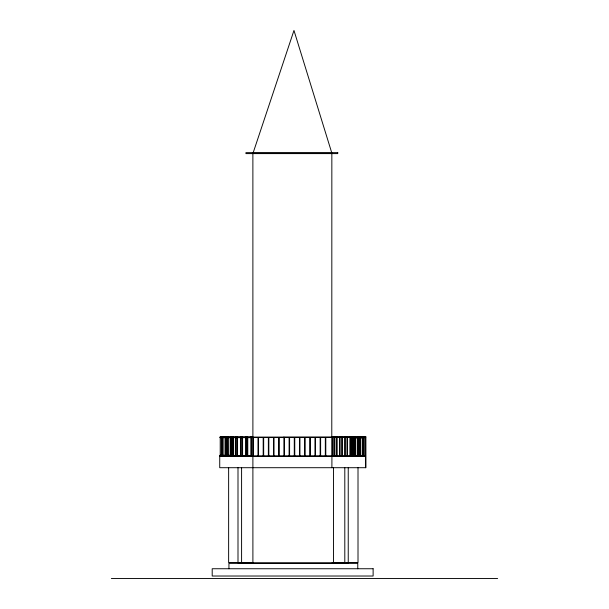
<?xml version="1.0" encoding="UTF-8"?>
<svg xmlns="http://www.w3.org/2000/svg" width="609" height="609" viewBox="0 0 609 609"><rect width="100%" height="100%" fill="white"/><g stroke="black" fill="none" stroke-linecap="round" stroke-linejoin="round"><path stroke-width="0.91" d="M252.963 153.369L293.972 30.45L331.928 153.369L252.88 153.369L252.902 562.594L240.928 562.594M364.182 436.866L365.88 436.866L365.94 467.704L219.727 467.704L219.727 455.905L365.453 455.798L365.453 467.704M252.842 436.988L220.131 436.912L220.192 437.475M365.88 436.95L283.931 436.988L283.931 456.392M232.257 437.072L233.384 437.072M252.195 437.072L283.878 437.072L283.878 437.559L252.195 437.559M331.768 437.049L365.149 437.026M220.214 437.171L251.509 437.171M331.783 437.232L332.917 437.232M220.131 437.391L253.329 437.475L253.329 455.905M283.931 437.475L365.149 437.429M227.812 437.528L227.324 437.528L227.324 455.905M232.257 437.559L233.384 437.559M331.768 437.536L365.149 437.536M220.214 437.658L251.509 437.658M351.667 437.962L363.9 437.962M232.44 455.281L220.131 455.281L220.131 455.768L251.509 455.684M232.904 455.281L233.384 455.281M220.214 455.981L221.341 455.981M364.015 455.943L365.149 456.019M220.214 456.164L251.509 456.164M331.928 456.286L365.453 456.286M219.727 456.392L365.453 456.392M239.946 562.594L228.634 562.594L228.634 467.704M332.179 562.594L344.801 562.594L344.801 467.704M346.688 562.594L358.008 562.594L358.008 467.704M111.356 578.55L497.644 578.55M365.149 436.95L365.149 456.43L364.015 456.43L364.015 436.95M364.258 437.095L364.258 437.574M363.535 437.095L363.535 455.928M362.964 437.049L362.964 455.798M362.484 437.049L362.484 455.798M360.764 436.988L360.764 455.905M360.277 436.988L360.277 455.905M359.493 436.95L359.493 455.859M359.005 436.95L359.005 455.859M358.846 437.095L358.846 455.928M358.358 437.095L358.358 455.928M357.795 437.049L357.795 455.798M357.772 568.745L357.772 563.333L228.938 563.333L228.938 568.745M357.308 437.049L357.308 455.798M355.587 436.988L355.587 455.905M355.108 436.988L355.108 455.905M354.316 436.95L354.316 455.859M353.837 436.95L353.837 455.859M353.669 437.095L353.669 455.928M353.426 437.095L353.426 437.574M353.19 437.095L353.19 455.928M352.801 436.988L352.801 455.905M352.619 437.049L352.619 455.798M352.139 437.049L352.139 455.798M351.667 436.988L351.667 455.905M350.419 436.988L350.419 455.905M349.931 436.988L349.931 455.905M348.241 467.704L348.241 562.838L237.997 562.838L237.997 467.704M347.45 437.049L347.45 455.798M346.963 437.049L346.963 455.798M345.242 436.988L345.242 455.905M344.763 436.988L344.763 455.905M342.273 437.049L342.273 455.798M341.794 437.049L341.794 455.798M340.073 436.988L340.073 455.905M339.586 436.988L339.586 455.905M337.104 437.049L337.104 455.798M336.617 437.049L336.617 455.798M334.897 436.988L334.897 455.905M334.417 436.988L334.417 455.905M333.488 467.704L333.488 562.594M332.917 436.988L332.917 456.392M332.857 436.912L332.857 455.905M331.928 455.798L331.89 467.704M331.844 153.369L331.783 456.392M331.73 436.912L331.623 437.475M325.8 437.475L325.8 455.905M325.32 437.475L325.32 455.905M320.631 437.475L320.631 455.905M320.144 437.475L320.144 455.905M315.454 437.475L315.454 455.905M314.967 437.475L314.967 455.905M310.286 437.475L310.286 455.905M309.798 437.475L309.798 455.905M305.109 437.475L305.109 455.905M304.622 437.475L304.622 455.905M299.94 437.475L299.94 455.905M299.453 437.475L299.453 455.905M294.764 437.475L294.764 455.905M294.276 437.475L294.276 455.905M289.595 437.475L289.595 455.905M289.108 437.475L289.108 455.905M284.418 437.475L284.418 455.905M283.878 455.905L283.878 456.392M279.188 455.905L279.188 437.475L278.701 437.475L278.701 455.905M274.02 455.905L274.02 437.475L273.532 437.475L273.532 455.905M268.843 455.905L268.843 437.475L268.356 437.475L268.356 455.905M263.674 455.905L263.674 437.475L263.187 437.475L263.187 455.905M258.498 455.905L258.498 437.475L258.01 437.475L258.01 455.905M251.707 436.912L251.707 456.392M251.388 436.912L251.388 455.905M250.908 436.912L250.908 455.905M247.772 437.171L247.772 455.684M247.284 437.171L247.284 455.684M246.219 436.988L246.219 455.905M245.732 436.988L245.732 455.905M242.595 437.171L242.595 455.684M242.108 437.171L242.108 455.684M241.59 467.704L241.59 562.594M241.042 436.988L241.042 455.905M240.563 436.988L240.563 455.905M237.426 437.171L237.426 455.684M236.939 437.171L236.939 455.684M235.873 436.988L235.873 455.905M235.386 436.988L235.386 455.905M233.468 436.988L233.468 437.475M233.384 436.912L233.384 456.392M232.981 437.528L232.981 456.392M232.493 437.528L232.493 455.905M232.257 436.988L232.257 456.392M231.763 437.171L231.763 455.684M230.697 436.988L230.697 455.905M230.217 436.988L230.217 455.905M228.215 436.912L228.215 455.281M227.728 436.912L227.812 455.905M227.073 437.171L227.073 455.684M226.594 437.171L226.594 455.684M225.528 436.988L225.528 455.905M225.041 436.988L225.041 455.905M223.039 436.912L223.039 455.281M222.635 455.905L222.635 437.528L222.148 437.528L222.148 455.905M222.559 436.912L222.559 455.281M221.904 437.171L221.904 455.684M221.417 437.171L221.417 455.684M221.341 436.912L221.341 456.392M220.351 455.905L220.351 456.392M220.214 436.912L220.214 456.392M337.751 152.646L245.937 152.646L245.937 153.613L337.751 153.613L337.751 152.646M373.119 568.745L212.198 568.745L212.198 576.023L373.119 576.023L373.119 568.745"/></g></svg>
